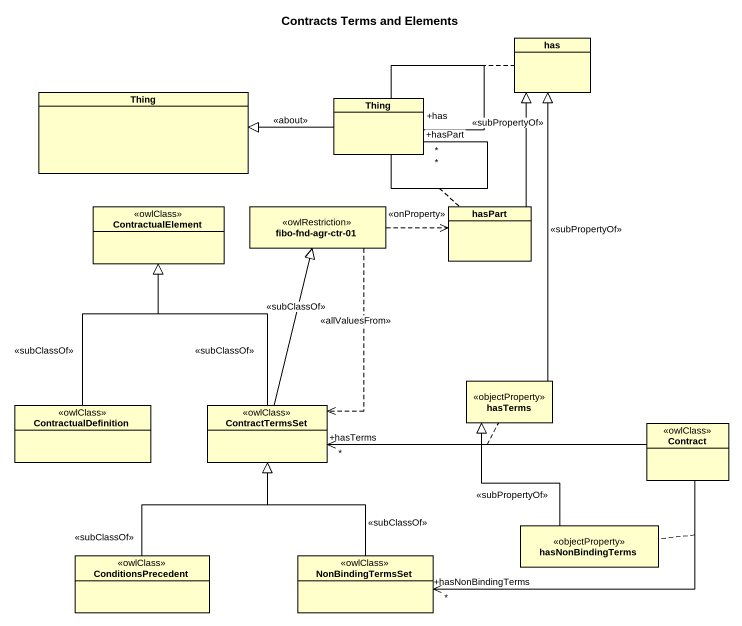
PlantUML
@startuml
title Contracts Terms and Elements
hide circle
hide empty members
class has
class Thing
class "Thing" as Thing_2
class ContractualElement <<owlClass>>
class "fibo-fnd-agr-ctr-01" as fibo_fnd_agr_ctr_01 <<owlRestriction>>
class hasPart
class ContractualDefinition <<owlClass>>
class ContractTermsSet <<owlClass>>
class hasTerms <<objectProperty>>
class Contract <<owlClass>>
class hasNonBindingTerms <<objectProperty>>
class ConditionsPrecedent <<owlClass>>
class NonBindingTermsSet <<owlClass>>
Thing_2 -left-|> Thing : <<about>>
Thing_2 -- "+has\n*" Thing_2
(Thing_2, Thing_2) .. has
Thing_2 -- "+hasPart\n*" Thing_2
(Thing_2, Thing_2) .. hasPart
fibo_fnd_agr_ctr_01 .right.> hasPart : <<onProperty>>
fibo_fnd_agr_ctr_01 ..> ContractTermsSet : <<allValuesFrom>>
hasPart -up-|> has : <<subPropertyOf>>
ContractualDefinition -up-|> ContractualElement : <<subClassOf>>
ContractTermsSet -up-|> ContractualElement : <<subClassOf>>
ContractTermsSet -up-|> fibo_fnd_agr_ctr_01 : <<subClassOf>>
hasTerms -up-|> has : <<subPropertyOf>>
Contract -left-> "+hasTerms\n*" ContractTermsSet
(Contract, ContractTermsSet) .. hasTerms
Contract -left-> "+hasNonBindingTerms\n*" NonBindingTermsSet
(Contract, NonBindingTermsSet) .. hasNonBindingTerms
hasNonBindingTerms -up-|> hasTerms : <<subPropertyOf>>
ConditionsPrecedent -up-|> ContractTermsSet : <<subClassOf>>
NonBindingTermsSet -up-|> ContractTermsSet : <<subClassOf>>
@enduml
